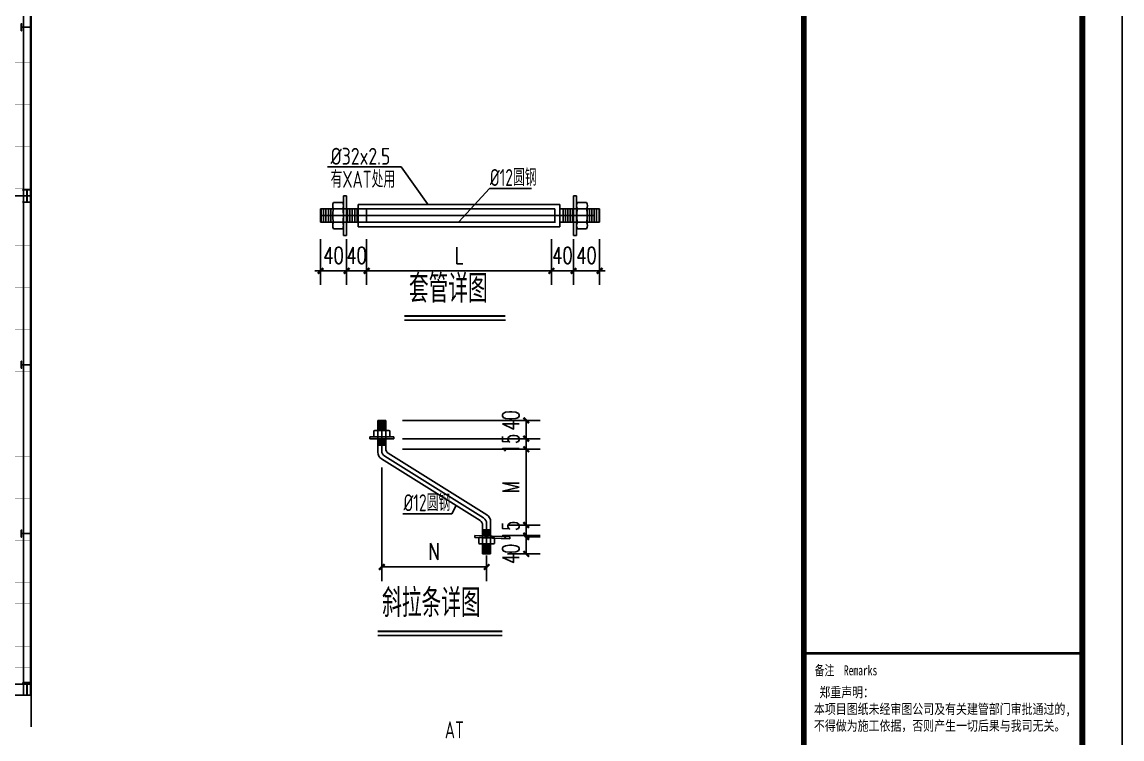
# Model space of a CAD drawing. Extents: x 180850 to 1399066, y 113487 to 334416.
# Drawn here: x 998986 to 1038098, y 169816 to 195303 of the extents above; entities that cross this region are included whole.
import ezdxf
from ezdxf.enums import TextEntityAlignment as Align

# ---------------------------------------------------------------- set-up
doc = ezdxf.new("R2010")
doc.units = 0
doc.header["$LTSCALE"] = 1000
doc.linetypes.add('DOTE', pattern=[2.42, 2, -0.2, 0.02, -0.2])
for name, color, linetype in [('AXIS', 3, 'Continuous'), ('DOTE', 1, 'Continuous'), ('GL', 150, 'Continuous'), ('GZ', 50, 'Continuous'), ('LT', 27, 'Continuous'), ('NUM', 7, 'Continuous'), ('PUB_TITLE', 4, 'Continuous'), ('PZ', 202, 'Continuous'), ('TEXT', 7, 'Continuous'), ('THIN', 7, 'Continuous'), ('XG', 6, 'Continuous'), ('引出线', 3, 'Continuous')]:
    doc.layers.add(name, color=color, linetype=linetype)
doc.styles.add('_gyy_title_ST', font='', dxfattribs={"width": 0.8})
doc.styles.add('_TCH_DIM_T3', font='SIMPLEX', dxfattribs={"width": 0.705882, "bigfont": 'GBCBIG'})
doc.styles.add('TSSD_Label', font='tssdeng.shx', dxfattribs={"width": 0.7, "bigfont": 'hztxt.shx'})
doc.styles.add('TSSD_Norm', font='tssdeng.shx', dxfattribs={"bigfont": 'hztxt.shx'})
doc.styles.get('_gyy_title_ST').set_extended_font_data('SimSun')
doc.dimstyles.new('TCH-200-1', dxfattribs={"dimtxt": 595, "dimasz": 200, "dimexe": 500, "dimexo": 600, "dimgap": 252.5, "dimtad": 1, "dimdec": 0, "dimzin": 0, "dimdsep": 46, "dimtxsty": '_TCH_DIM_T3', "dimblk": 'ARCHTICK', "dimcen": 0.09, "dimclrd": 3, "dimclre": 3, "dimclrt": 7, "dimazin": 2, "dimtfac": 1, "dimtdec": 0, "dimtix": 1, "dimtmove": 2, "dimatfit": 3, "dimfxl": 1, "dimtolj": 1, "dimtzin": 0, "dimarcsym": 0})

# ---------------------------------------------------------------- blocks, each defined once
blk = doc.blocks.new('_ArchTick')
at = {"color": 0, "linetype": 'ByBlock', "const_width": 0.4}
blk.add_lwpolyline([(-0.5, -0.5), (0.5, 0.5)], dxfattribs=at)
blk = doc.blocks.new('*D85')
at = {"layer": 'AXIS', "color": 3, "lineweight": -2, "transparency": 16777216}
for p, q in [((1017812, 187585), (1017812, 185957)), ((1018598, 187585), (1018598, 185957)), ((1017812, 186457), (1017612, 186457)), ((1018598, 186457), (1017812, 186457)), ((1018598, 186457), (1018798, 186457))]:
    blk.add_line(p, q, dxfattribs=at)
at = {"layer": 'Defpoints', "color": 0, "transparency": 16777216}
for p in [(1017812, 188185), (1018598, 188185), (1017812, 186457)]:
    blk.add_point(p, dxfattribs=at)
at = {"layer": 'AXIS', "color": 3, "lineweight": -2, "transparency": 16777216, "xscale": 200, "yscale": 200, "zscale": 200}
blk.add_blockref('_ArchTick', (1017812, 186457), dxfattribs=at)
at = {"layer": 'AXIS', "color": 3, "lineweight": -2, "transparency": 16777216, "xscale": 200, "yscale": 200, "zscale": 200, "rotation": 180}
blk.add_blockref('_ArchTick', (1018598, 186457), dxfattribs=at)
at = {"layer": 'AXIS', "color": 7, "transparency": 16777216, "insert": (1018205, 187007), "char_height": 595, "attachment_point": 5, "style": '_TCH_DIM_T3'}
blk.add_mtext('\\A1;40', dxfattribs=at)
blk = doc.blocks.new('*D86')
at = {"layer": 'AXIS', "color": 3, "lineweight": -2, "transparency": 16777216}
for p, q in [((1018598, 187585), (1018598, 185957)), ((1019523, 187585), (1019523, 185957)), ((1018598, 186457), (1018398, 186457)), ((1019523, 186457), (1018598, 186457)), ((1019523, 186457), (1019723, 186457))]:
    blk.add_line(p, q, dxfattribs=at)
at = {"layer": 'Defpoints', "color": 0, "transparency": 16777216}
for p in [(1018598, 188185), (1019523, 188185), (1018598, 186457)]:
    blk.add_point(p, dxfattribs=at)
at = {"layer": 'AXIS', "color": 3, "lineweight": -2, "transparency": 16777216, "xscale": 200, "yscale": 200, "zscale": 200}
blk.add_blockref('_ArchTick', (1018598, 186457), dxfattribs=at)
at = {"layer": 'AXIS', "color": 3, "lineweight": -2, "transparency": 16777216, "xscale": 200, "yscale": 200, "zscale": 200, "rotation": 180}
blk.add_blockref('_ArchTick', (1019523, 186457), dxfattribs=at)
at = {"layer": 'AXIS', "color": 7, "transparency": 16777216, "insert": (1019060, 187007), "char_height": 595, "attachment_point": 5, "style": '_TCH_DIM_T3'}
blk.add_mtext('\\A1;40', dxfattribs=at)
blk = doc.blocks.new('*D87')
at = {"layer": 'AXIS', "color": 3, "lineweight": -2, "transparency": 16777216}
for p, q in [((1010527, 187585), (1010527, 185957)), ((1011240, 187585), (1011240, 185957)), ((1010527, 186457), (1010327, 186457)), ((1010527, 186457), (1011240, 186457)), ((1011240, 186457), (1011440, 186457))]:
    blk.add_line(p, q, dxfattribs=at)
at = {"layer": 'Defpoints', "color": 0, "transparency": 16777216}
for p in [(1010527, 188185), (1011240, 188185), (1011240, 186457)]:
    blk.add_point(p, dxfattribs=at)
at = {"layer": 'AXIS', "color": 3, "lineweight": -2, "transparency": 16777216, "xscale": 200, "yscale": 200, "zscale": 200}
blk.add_blockref('_ArchTick', (1010527, 186457), dxfattribs=at)
at = {"layer": 'AXIS', "color": 3, "lineweight": -2, "transparency": 16777216, "xscale": 200, "yscale": 200, "zscale": 200, "rotation": 180}
blk.add_blockref('_ArchTick', (1011240, 186457), dxfattribs=at)
at = {"layer": 'AXIS', "color": 7, "transparency": 16777216, "insert": (1010884, 187007), "char_height": 595, "attachment_point": 5, "style": '_TCH_DIM_T3'}
blk.add_mtext('\\A1;40', dxfattribs=at)
blk = doc.blocks.new('*D88')
at = {"layer": 'AXIS', "color": 3, "lineweight": -2, "transparency": 16777216}
for p, q in [((1009602, 187585), (1009602, 185957)), ((1010527, 187585), (1010527, 185957)), ((1009602, 186457), (1009402, 186457)), ((1009602, 186457), (1010527, 186457)), ((1010527, 186457), (1010727, 186457))]:
    blk.add_line(p, q, dxfattribs=at)
at = {"layer": 'Defpoints', "color": 0, "transparency": 16777216}
for p in [(1009602, 188185), (1010527, 188185), (1010527, 186457)]:
    blk.add_point(p, dxfattribs=at)
at = {"layer": 'AXIS', "color": 3, "lineweight": -2, "transparency": 16777216, "xscale": 200, "yscale": 200, "zscale": 200}
blk.add_blockref('_ArchTick', (1009602, 186457), dxfattribs=at)
at = {"layer": 'AXIS', "color": 3, "lineweight": -2, "transparency": 16777216, "xscale": 200, "yscale": 200, "zscale": 200, "rotation": 180}
blk.add_blockref('_ArchTick', (1010527, 186457), dxfattribs=at)
at = {"layer": 'AXIS', "color": 7, "transparency": 16777216, "insert": (1010065, 187007), "char_height": 595, "attachment_point": 5, "style": '_TCH_DIM_T3'}
blk.add_mtext('\\A1;40', dxfattribs=at)
blk = doc.blocks.new('*D89')
at = {"layer": 'AXIS', "color": 3, "lineweight": -2, "transparency": 16777216}
for p, q in [((1011240, 187585), (1011240, 185957)), ((1017812, 187585), (1017812, 185957)), ((1017812, 186457), (1011240, 186457))]:
    blk.add_line(p, q, dxfattribs=at)
at = {"layer": 'Defpoints', "color": 0, "transparency": 16777216}
for p in [(1011240, 188185), (1017812, 188185), (1011240, 186457)]:
    blk.add_point(p, dxfattribs=at)
at = {"layer": 'AXIS', "color": 3, "lineweight": -2, "transparency": 16777216, "xscale": 200, "yscale": 200, "zscale": 200, "rotation": 180}
blk.add_blockref('_ArchTick', (1011240, 186457), dxfattribs=at)
at = {"layer": 'AXIS', "color": 3, "lineweight": -2, "transparency": 16777216, "xscale": 200, "yscale": 200, "zscale": 200}
blk.add_blockref('_ArchTick', (1017812, 186457), dxfattribs=at)
at = {"layer": 'AXIS', "color": 7, "transparency": 16777216, "insert": (1014526, 187007), "char_height": 595, "attachment_point": 5, "style": '_TCH_DIM_T3'}
blk.add_mtext('\\A1;L', dxfattribs=at)
blk = doc.blocks.new('*D100')
at = {"layer": 'AXIS', "color": 3, "lineweight": -2, "transparency": 16777216}
for p, q in [((1016915, 177421), (1016915, 177621)), ((1016248, 177421), (1017415, 177421)), ((1016915, 177421), (1016915, 176997)), ((1016871, 176997), (1017415, 176997)), ((1016915, 176997), (1016915, 176797))]:
    blk.add_line(p, q, dxfattribs=at)
at = {"layer": 'Defpoints', "color": 0, "transparency": 16777216}
for p in [(1015648, 177421), (1016271, 176997), (1016915, 176997)]:
    blk.add_point(p, dxfattribs=at)
at = {"layer": 'AXIS', "color": 3, "lineweight": -2, "transparency": 16777216, "xscale": 200, "yscale": 200, "zscale": 200}
for p, rotation in [((1016915, 177421), 270), ((1016915, 176997), 90)]:
    blk.add_blockref('_ArchTick', p, dxfattribs=dict(at, rotation=rotation))
at = {"layer": 'AXIS', "color": 7, "transparency": 16777216, "insert": (1016365, 177209), "char_height": 595, "attachment_point": 5, "rotation": 90, "style": '_TCH_DIM_T3'}
blk.add_mtext('\\A1;15', dxfattribs=at)
blk = doc.blocks.new('*D101')
at = {"layer": 'AXIS', "color": 3, "lineweight": -2, "transparency": 16777216}
for p, q in [((1016248, 177047), (1017415, 177047)), ((1016915, 177047), (1016915, 176398)), ((1016248, 176398), (1017415, 176398))]:
    blk.add_line(p, q, dxfattribs=at)
at = {"layer": 'Defpoints', "color": 0, "transparency": 16777216}
for p in [(1015648, 177047), (1015648, 176398), (1016915, 176398)]:
    blk.add_point(p, dxfattribs=at)
at = {"layer": 'AXIS', "color": 3, "lineweight": -2, "transparency": 16777216, "xscale": 200, "yscale": 200, "zscale": 200}
for p, rotation in [((1016915, 177047), 90), ((1016915, 176398), 270)]:
    blk.add_blockref('_ArchTick', p, dxfattribs=dict(at, rotation=rotation))
at = {"layer": 'AXIS', "color": 7, "transparency": 16777216, "insert": (1016365, 176398), "char_height": 595, "attachment_point": 5, "rotation": 90, "style": '_TCH_DIM_T3'}
blk.add_mtext('\\A1;40', dxfattribs=at)
blk = doc.blocks.new('*D102')
at = {"layer": 'AXIS', "color": 3, "lineweight": -2, "transparency": 16777216}
for p, q in [((1011778, 179464), (1011778, 175430)), ((1015507, 176336), (1015507, 175430)), ((1011778, 175930), (1015507, 175930))]:
    blk.add_line(p, q, dxfattribs=at)
at = {"layer": 'Defpoints', "color": 0, "transparency": 16777216}
for p in [(1011778, 180064), (1015507, 176936), (1015507, 175930)]:
    blk.add_point(p, dxfattribs=at)
at = {"layer": 'AXIS', "color": 3, "lineweight": -2, "transparency": 16777216, "xscale": 200, "yscale": 200, "zscale": 200, "rotation": 180}
blk.add_blockref('_ArchTick', (1011778, 175930), dxfattribs=at)
at = {"layer": 'AXIS', "color": 3, "lineweight": -2, "transparency": 16777216, "xscale": 200, "yscale": 200, "zscale": 200}
blk.add_blockref('_ArchTick', (1015507, 175930), dxfattribs=at)
at = {"layer": 'AXIS', "color": 7, "transparency": 16777216, "insert": (1013642, 176480), "char_height": 595, "attachment_point": 5, "style": '_TCH_DIM_T3'}
blk.add_mtext('\\A1;N', dxfattribs=at)
blk = doc.blocks.new('*D103')
at = {"layer": 'AXIS', "color": 3, "lineweight": -2, "transparency": 16777216}
for p, q in [((1012519, 180116), (1017415, 180116)), ((1016915, 180116), (1016915, 177421)), ((1016248, 177421), (1017415, 177421))]:
    blk.add_line(p, q, dxfattribs=at)
at = {"layer": 'Defpoints', "color": 0, "transparency": 16777216}
for p in [(1011919, 180116), (1015648, 177421), (1016915, 177421)]:
    blk.add_point(p, dxfattribs=at)
at = {"layer": 'AXIS', "color": 3, "lineweight": -2, "transparency": 16777216, "xscale": 200, "yscale": 200, "zscale": 200}
for p, rotation in [((1016915, 180116), 90), ((1016915, 177421), 270)]:
    blk.add_blockref('_ArchTick', p, dxfattribs=dict(at, rotation=rotation))
at = {"layer": 'AXIS', "color": 7, "transparency": 16777216, "insert": (1016365, 178769), "char_height": 595, "attachment_point": 5, "rotation": 90, "style": '_TCH_DIM_T3'}
blk.add_mtext('\\A1;M', dxfattribs=at)
blk = doc.blocks.new('*D104')
at = {"layer": 'AXIS', "color": 3, "lineweight": -2, "transparency": 16777216}
for p, q in [((1012735, 180490), (1017415, 180490)), ((1016915, 180490), (1016915, 180690)), ((1016915, 180116), (1016915, 180490)), ((1012519, 180116), (1017415, 180116)), ((1016915, 180116), (1016915, 179916))]:
    blk.add_line(p, q, dxfattribs=at)
at = {"layer": 'Defpoints', "color": 0, "transparency": 16777216}
for p in [(1012135, 180490), (1016915, 180490), (1011919, 180116)]:
    blk.add_point(p, dxfattribs=at)
at = {"layer": 'AXIS', "color": 3, "lineweight": -2, "transparency": 16777216, "xscale": 200, "yscale": 200, "zscale": 200}
for p, rotation in [((1016915, 180490), 270), ((1016915, 180116), 90)]:
    blk.add_blockref('_ArchTick', p, dxfattribs=dict(at, rotation=rotation))
at = {"layer": 'AXIS', "color": 7, "transparency": 16777216, "insert": (1016365, 180303), "char_height": 595, "attachment_point": 5, "rotation": 90, "style": '_TCH_DIM_T3'}
blk.add_mtext('\\A1;15', dxfattribs=at)
blk = doc.blocks.new('*D105')
at = {"layer": 'AXIS', "color": 3, "lineweight": -2, "transparency": 16777216}
for p, q in [((1012519, 181140), (1017415, 181140)), ((1016915, 180490), (1016915, 181140)), ((1012519, 180490), (1017415, 180490))]:
    blk.add_line(p, q, dxfattribs=at)
at = {"layer": 'Defpoints', "color": 0, "transparency": 16777216}
for p in [(1011919, 181140), (1016915, 181140), (1011919, 180490)]:
    blk.add_point(p, dxfattribs=at)
at = {"layer": 'AXIS', "color": 3, "lineweight": -2, "transparency": 16777216, "xscale": 200, "yscale": 200, "zscale": 200}
for p, rotation in [((1016915, 181140), 90), ((1016915, 180490), 270)]:
    blk.add_blockref('_ArchTick', p, dxfattribs=dict(at, rotation=rotation))
at = {"layer": 'AXIS', "color": 7, "transparency": 16777216, "insert": (1016365, 181140), "char_height": 595, "attachment_point": 5, "rotation": 90, "style": '_TCH_DIM_T3'}
blk.add_mtext('\\A1;40', dxfattribs=at)
blk = doc.blocks.new('A$C10C50790')
at = {"layer": 'GZ'}
for points in [[(59750, 23625), (59750, 23875), (59760, 23875), (59760, 23757), (59765, 23753), (60085, 23753), (60090, 23757), (60090, 23875), (60100, 23875), (60100, 23625), (60090, 23625), (60090, 23743), (60086, 23747), (59765, 23747), (59760, 23743), (59760, 23625), (59750, 23625)], [(59800, 17975), (60100, 17975), (60100, 17965), (59957, 17965), (59953, 17960), (59953, 17540), (59957, 17535), (60100, 17535), (60100, 17525), (59800, 17525), (59800, 17535), (59943, 17535), (59947, 17540), (59947, 17960), (59943, 17965), (59800, 17965), (59800, 17975)], [(59750, 11625), (59750, 11875), (59760, 11875), (59760, 11757), (59765, 11753), (60085, 11753), (60090, 11757), (60090, 11875), (60100, 11875), (60100, 11625), (60090, 11625), (60090, 11743), (60086, 11747), (59765, 11747), (59760, 11743), (59760, 11625), (59750, 11625)], [(59750, 5625), (59750, 5875), (59760, 5875), (59760, 5757), (59765, 5753), (60085, 5753), (60090, 5757), (60090, 5875), (60100, 5875), (60100, 5625), (60090, 5625), (60090, 5743), (60086, 5747), (59765, 5747), (59760, 5743), (59760, 5625), (59750, 5625)], [(59800, 450), (60100, 450), (60100, 440), (59957, 440), (59953, 435), (59953, 15), (59957, 10), (60100, 10), (60100, 0), (59800, 0), (59800, 10), (59943, 10), (59947, 14), (59947, 435), (59943, 440), (59800, 440), (59800, 450)]]:
    blk.add_lwpolyline(points, close=True, dxfattribs=at)

msp = doc.modelspace()

# ---------------------------------------------------------------- hatches: boundary and pattern name
at = {"layer": 'AXIS', "linetype": 'ByBlock'}
h = msp.add_hatch(dxfattribs=at)
h.set_pattern_fill('ANSI31', color=3, scale=26.84933, angle=45, style=0)
h.set_pattern_definition([(90, (4691765.18, 2921536.78), (-85.2466239, 1e-14), [])])
edge = h.paths.add_edge_path()
edge.add_ellipse((1011088.42, 188420.54), major_axis=(743.62, 743.62), ratio=1, start_angle=122.032716, end_angle=135, ccw=False)
edge.add_line((1010063.61, 188656.52), (1009602.16, 188656.52))
edge.add_line((1009602.16, 188656.52), (1009602.16, 188420.54))
edge.add_line((1009602.16, 188420.54), (1010036.79, 188420.54))
edge = h.paths.add_edge_path()
edge.add_ellipse((1011088.42, 188420.54), major_axis=(743.62, 743.62), ratio=1, start_angle=135, end_angle=147.967284, ccw=False)
edge.add_line((1010036.79, 188420.54), (1009602.16, 188420.54))
edge.add_line((1009602.16, 188420.54), (1009602.16, 188184.56))
edge.add_line((1009602.16, 188184.56), (1010063.61, 188184.56))
h.paths.add_polyline_path([(1010684.81, 188656.52), (1010527.49, 188656.52), (1010527.49, 188420.54), (1010684.81, 188420.54)])
h.paths.add_polyline_path([(1010684.81, 188420.54), (1010527.49, 188420.54), (1010527.49, 188184.56), (1010684.81, 188184.56)])
h.paths.add_polyline_path([(1010945.82, 188656.52), (1010684.81, 188656.52), (1010684.81, 188420.54), (1010945.82, 188420.54)])
h.paths.add_polyline_path([(1010945.82, 188420.54), (1010684.81, 188420.54), (1010684.81, 188184.56), (1010945.82, 188184.56)])
h = msp.add_hatch(dxfattribs=at)
h.set_pattern_fill('ANSI31', color=3, scale=26.84933, angle=45, style=0)
h.set_pattern_definition([(90, (-2662640.11, 2921536.78), (85.2466239, 1e-14), [])])
edge = h.paths.add_edge_path()
edge.add_ellipse((1018036.65, 188420.54), major_axis=(-743.62, 743.62), ratio=1, start_angle=225, end_angle=237.967284)
edge.add_line((1019061.47, 188656.52), (1019522.91, 188656.52))
edge.add_line((1019522.91, 188656.52), (1019522.91, 188420.54))
edge.add_line((1019522.91, 188420.54), (1019088.28, 188420.54))
edge = h.paths.add_edge_path()
edge.add_ellipse((1018036.65, 188420.54), major_axis=(-743.62, 743.62), ratio=1, start_angle=212.032716, end_angle=225)
edge.add_line((1019088.28, 188420.54), (1019522.91, 188420.54))
edge.add_line((1019522.91, 188420.54), (1019522.91, 188184.56))
edge.add_line((1019522.91, 188184.56), (1019061.47, 188184.56))
h.paths.add_polyline_path([(1018440.27, 188656.52), (1018597.59, 188656.52), (1018597.59, 188420.54), (1018440.27, 188420.54)])
h.paths.add_polyline_path([(1018440.27, 188420.54), (1018597.59, 188420.54), (1018597.59, 188184.56), (1018440.27, 188184.56)])
h.paths.add_polyline_path([(1018179.26, 188656.52), (1018440.27, 188656.52), (1018440.27, 188420.54), (1018179.26, 188420.54)])
h.paths.add_polyline_path([(1018179.26, 188420.54), (1018440.27, 188420.54), (1018440.27, 188184.56), (1018179.26, 188184.56)])
h = msp.add_hatch(dxfattribs=at)
h.set_pattern_fill('ANSI31', color=3, scale=5.24401, angle=135, style=0)
h.set_pattern_definition([(360, (-206157.007, 3018315.342), (3e-15, -29.9695162), [])])
edge = h.paths.add_edge_path()
edge.add_line((1011777.71, 181139.69), (1011777.71, 180784.52))
edge.add_ellipse((1011777.71, 180153.54), major_axis=(-446.17, 446.17), ratio=1, start_angle=-45, end_angle=-32.032716)
edge.add_line((1011636.12, 180768.43), (1011636.12, 181139.69))
edge.add_line((1011636.12, 181139.69), (1011777.71, 181139.69))
edge = h.paths.add_edge_path()
edge.add_line((1011919.3, 181139.69), (1011919.3, 180768.43))
edge.add_ellipse((1011777.71, 180153.54), major_axis=(-446.17, 446.17), ratio=1, start_angle=-57.967284, end_angle=-45)
edge.add_line((1011777.71, 180784.52), (1011777.71, 181139.69))
edge.add_line((1011777.71, 181139.69), (1011919.3, 181139.69))
h.paths.add_polyline_path([(1011777.71, 180490.1), (1011777.71, 180262.1), (1011636.12, 180262.1), (1011636.12, 180490.1)])
h.paths.add_polyline_path([(1011919.3, 180490.1), (1011919.3, 180262.1), (1011777.71, 180262.1), (1011777.71, 180490.1)])
h = msp.add_hatch(dxfattribs=at)
h.set_pattern_fill('ANSI31', color=3, scale=5.24401, angle=135, style=0)
h.set_pattern_definition([(180, (2233441.547, -2660777.913), (-3e-15, 29.9695162), [])])
edge = h.paths.add_edge_path()
edge.add_line((1015506.83, 176397.74), (1015506.83, 176752.91))
edge.add_ellipse((1015506.83, 177383.89), major_axis=(-446.17, 446.17), ratio=1, start_angle=135, end_angle=147.967284)
edge.add_line((1015648.42, 176769), (1015648.42, 176397.74))
edge.add_line((1015648.42, 176397.74), (1015506.83, 176397.74))
edge = h.paths.add_edge_path()
edge.add_line((1015365.24, 176397.74), (1015365.24, 176769))
edge.add_ellipse((1015506.83, 177383.89), major_axis=(446.17, 446.17), ratio=1, start_angle=212.032716, end_angle=225)
edge.add_line((1015506.83, 176752.91), (1015506.83, 176397.74))
edge.add_line((1015506.83, 176397.74), (1015365.24, 176397.74))
h.paths.add_polyline_path([(1015506.83, 177047.33), (1015506.83, 177275.33), (1015648.42, 177275.33), (1015648.42, 177047.33)])
h.paths.add_polyline_path([(1015365.24, 177047.33), (1015365.24, 177275.33), (1015506.83, 177275.33), (1015506.83, 177047.33)])
at = {"layer": 'PZ'}
h = msp.add_hatch(color=256, dxfattribs=at)
edge = h.paths.add_edge_path()
edge.add_line((1010063.61, 188656.52), (1010036.79, 188656.52))
edge.add_line((1010036.79, 188656.52), (1010036.79, 188420.54))
edge.add_ellipse((1011088.42, 188420.54), major_axis=(-743.62, 743.62), ratio=1, start_angle=32.032716, end_angle=45, ccw=False)
edge = h.paths.add_edge_path()
edge.add_ellipse((1010309.76, 188774.51), major_axis=(-193.02, 193.02), ratio=1, start_angle=45, end_angle=70.610722, ccw=False)
edge.add_line((1010036.79, 188774.51), (1010036.79, 188656.52))
edge.add_line((1010036.79, 188656.52), (1010063.61, 188656.52))
h = msp.add_hatch(color=256, dxfattribs=at)
edge = h.paths.add_edge_path()
edge.add_line((1010390.55, 188656.52), (1010417.36, 188656.52))
edge.add_line((1010417.36, 188656.52), (1010417.36, 188420.54))
edge.add_ellipse((1009365.73, 188420.54), major_axis=(743.62, 743.62), ratio=1, start_angle=315, end_angle=327.967284)
edge = h.paths.add_edge_path()
edge.add_ellipse((1010144.4, 188774.51), major_axis=(193.02, 193.02), ratio=1, start_angle=289.389278, end_angle=315)
edge.add_line((1010417.36, 188774.51), (1010417.36, 188656.52))
edge.add_line((1010417.36, 188656.52), (1010390.55, 188656.52))
h = msp.add_hatch(color=256, dxfattribs=at)
edge = h.paths.add_edge_path()
edge.add_line((1018734.53, 188656.52), (1018707.71, 188656.52))
edge.add_line((1018707.71, 188656.52), (1018707.71, 188420.54))
edge.add_ellipse((1019759.34, 188420.54), major_axis=(-743.62, 743.62), ratio=1, start_angle=32.032716, end_angle=45, ccw=False)
edge = h.paths.add_edge_path()
edge.add_ellipse((1018980.68, 188774.51), major_axis=(-193.02, 193.02), ratio=1, start_angle=45, end_angle=70.610722, ccw=False)
edge.add_line((1018707.71, 188774.51), (1018707.71, 188656.52))
edge.add_line((1018707.71, 188656.52), (1018734.53, 188656.52))
h = msp.add_hatch(color=256, dxfattribs=at)
edge = h.paths.add_edge_path()
edge.add_line((1019061.47, 188656.52), (1019088.28, 188656.52))
edge.add_line((1019088.28, 188656.52), (1019088.28, 188420.54))
edge.add_ellipse((1018036.65, 188420.54), major_axis=(743.62, 743.62), ratio=1, start_angle=315, end_angle=327.967284)
edge = h.paths.add_edge_path()
edge.add_ellipse((1018815.32, 188774.51), major_axis=(193.02, 193.02), ratio=1, start_angle=289.389278, end_angle=315)
edge.add_line((1019088.28, 188774.51), (1019088.28, 188656.52))
edge.add_line((1019088.28, 188656.52), (1019061.47, 188656.52))
h = msp.add_hatch(color=256, dxfattribs=at)
edge = h.paths.add_edge_path()
edge.add_line((1010063.61, 188184.56), (1010036.79, 188184.56))
edge.add_line((1010036.79, 188184.56), (1010036.79, 188420.54))
edge.add_ellipse((1011088.42, 188420.54), major_axis=(743.62, 743.62), ratio=1, start_angle=135, end_angle=147.967284)
edge = h.paths.add_edge_path()
edge.add_ellipse((1010309.76, 188066.57), major_axis=(193.02, 193.02), ratio=1, start_angle=109.389278, end_angle=135)
edge.add_line((1010036.79, 188066.57), (1010036.79, 188184.56))
edge.add_line((1010036.79, 188184.56), (1010063.61, 188184.56))
h = msp.add_hatch(color=256, dxfattribs=at)
edge = h.paths.add_edge_path()
edge.add_line((1010390.55, 188184.56), (1010417.36, 188184.56))
edge.add_line((1010417.36, 188184.56), (1010417.36, 188420.54))
edge.add_ellipse((1009365.73, 188420.54), major_axis=(-743.62, 743.62), ratio=1, start_angle=212.032716, end_angle=225, ccw=False)
edge = h.paths.add_edge_path()
edge.add_ellipse((1010144.4, 188066.57), major_axis=(-193.02, 193.02), ratio=1, start_angle=225, end_angle=250.610722, ccw=False)
edge.add_line((1010417.36, 188066.57), (1010417.36, 188184.56))
edge.add_line((1010417.36, 188184.56), (1010390.55, 188184.56))
h = msp.add_hatch(color=256, dxfattribs=at)
edge = h.paths.add_edge_path()
edge.add_line((1018734.53, 188184.56), (1018707.71, 188184.56))
edge.add_line((1018707.71, 188184.56), (1018707.71, 188420.54))
edge.add_ellipse((1019759.34, 188420.54), major_axis=(743.62, 743.62), ratio=1, start_angle=135, end_angle=147.967284)
edge = h.paths.add_edge_path()
edge.add_ellipse((1018980.68, 188066.57), major_axis=(193.02, 193.02), ratio=1, start_angle=109.389278, end_angle=135)
edge.add_line((1018707.71, 188066.57), (1018707.71, 188184.56))
edge.add_line((1018707.71, 188184.56), (1018734.53, 188184.56))
h = msp.add_hatch(color=256, dxfattribs=at)
edge = h.paths.add_edge_path()
edge.add_line((1019061.47, 188184.56), (1019088.28, 188184.56))
edge.add_line((1019088.28, 188184.56), (1019088.28, 188420.54))
edge.add_ellipse((1018036.65, 188420.54), major_axis=(-743.62, 743.62), ratio=1, start_angle=212.032716, end_angle=225, ccw=False)
edge = h.paths.add_edge_path()
edge.add_ellipse((1018815.32, 188066.57), major_axis=(-193.02, 193.02), ratio=1, start_angle=225, end_angle=250.610722, ccw=False)
edge.add_line((1019088.28, 188066.57), (1019088.28, 188184.56))
edge.add_line((1019088.28, 188184.56), (1019061.47, 188184.56))
h = msp.add_hatch(color=256, dxfattribs=at)
edge = h.paths.add_edge_path()
edge.add_line((1011636.12, 180768.43), (1011636.12, 180784.52))
edge.add_line((1011636.12, 180784.52), (1011777.71, 180784.52))
edge.add_ellipse((1011777.71, 180153.54), major_axis=(446.17, 446.17), ratio=1, start_angle=45, end_angle=57.967284)
edge = h.paths.add_edge_path()
edge.add_ellipse((1011565.33, 180620.74), major_axis=(-115.81, 115.81), ratio=1, start_angle=-70.610722, end_angle=-45)
edge.add_line((1011565.33, 180784.52), (1011636.12, 180784.52))
edge.add_line((1011636.12, 180784.52), (1011636.12, 180768.43))
h = msp.add_hatch(color=256, dxfattribs=at)
edge = h.paths.add_edge_path()
edge.add_line((1011919.3, 180768.43), (1011919.3, 180784.52))
edge.add_line((1011919.3, 180784.52), (1011777.71, 180784.52))
edge.add_ellipse((1011777.71, 180153.54), major_axis=(-446.17, 446.17), ratio=1, start_angle=302.032716, end_angle=315, ccw=False)
edge = h.paths.add_edge_path()
edge.add_ellipse((1011990.09, 180620.74), major_axis=(115.81, 115.81), ratio=1, start_angle=405, end_angle=430.610722, ccw=False)
edge.add_line((1011990.09, 180784.52), (1011919.3, 180784.52))
edge.add_line((1011919.3, 180784.52), (1011919.3, 180768.43))
h = msp.add_hatch(color=256, dxfattribs=at)
edge = h.paths.add_edge_path()
edge.add_line((1011636.12, 180572.27), (1011636.12, 180556.17))
edge.add_line((1011636.12, 180556.17), (1011777.71, 180556.17))
edge.add_ellipse((1011777.71, 181187.15), major_axis=(446.17, 446.17), ratio=1, start_angle=212.032716, end_angle=225, ccw=False)
edge = h.paths.add_edge_path()
edge.add_ellipse((1011565.33, 180719.95), major_axis=(-115.81, 115.81), ratio=1, start_angle=135, end_angle=160.610722, ccw=False)
edge.add_line((1011565.33, 180556.17), (1011636.12, 180556.17))
edge.add_line((1011636.12, 180556.17), (1011636.12, 180572.27))
h = msp.add_hatch(color=256, dxfattribs=at)
edge = h.paths.add_edge_path()
edge.add_line((1011919.3, 180572.27), (1011919.3, 180556.17))
edge.add_line((1011919.3, 180556.17), (1011777.71, 180556.17))
edge.add_ellipse((1011777.71, 181187.15), major_axis=(-446.17, 446.17), ratio=1, start_angle=135, end_angle=147.967284)
edge = h.paths.add_edge_path()
edge.add_ellipse((1011990.09, 180719.95), major_axis=(115.81, 115.81), ratio=1, start_angle=199.389278, end_angle=225)
edge.add_line((1011990.09, 180556.17), (1011919.3, 180556.17))
edge.add_line((1011919.3, 180556.17), (1011919.3, 180572.27))
h = msp.add_hatch(color=256, dxfattribs=at)
edge = h.paths.add_edge_path()
edge.add_line((1015365.24, 176965.16), (1015365.24, 176981.25))
edge.add_line((1015365.24, 176981.25), (1015506.83, 176981.25))
edge.add_ellipse((1015506.83, 176350.27), major_axis=(446.17, 446.17), ratio=1, start_angle=45, end_angle=57.967284)
edge = h.paths.add_edge_path()
edge.add_ellipse((1015294.45, 176817.47), major_axis=(-115.81, 115.81), ratio=1, start_angle=-70.610722, end_angle=-45)
edge.add_line((1015294.45, 176981.25), (1015365.24, 176981.25))
edge.add_line((1015365.24, 176981.25), (1015365.24, 176965.16))
h = msp.add_hatch(color=256, dxfattribs=at)
edge = h.paths.add_edge_path()
edge.add_line((1015648.42, 176965.16), (1015648.42, 176981.25))
edge.add_line((1015648.42, 176981.25), (1015506.83, 176981.25))
edge.add_ellipse((1015506.83, 176350.27), major_axis=(-446.17, 446.17), ratio=1, start_angle=302.032716, end_angle=315, ccw=False)
edge = h.paths.add_edge_path()
edge.add_ellipse((1015719.21, 176817.47), major_axis=(115.81, 115.81), ratio=1, start_angle=405, end_angle=430.610722, ccw=False)
edge.add_line((1015719.21, 176981.25), (1015648.42, 176981.25))
edge.add_line((1015648.42, 176981.25), (1015648.42, 176965.16))
h = msp.add_hatch(color=256, dxfattribs=at)
edge = h.paths.add_edge_path()
edge.add_line((1015365.24, 176769), (1015365.24, 176752.91))
edge.add_line((1015365.24, 176752.91), (1015506.83, 176752.91))
edge.add_ellipse((1015506.83, 177383.89), major_axis=(446.17, 446.17), ratio=1, start_angle=212.032716, end_angle=225, ccw=False)
edge = h.paths.add_edge_path()
edge.add_ellipse((1015294.45, 176916.69), major_axis=(-115.81, 115.81), ratio=1, start_angle=135, end_angle=160.610722, ccw=False)
edge.add_line((1015294.45, 176752.91), (1015365.24, 176752.91))
edge.add_line((1015365.24, 176752.91), (1015365.24, 176769))
h = msp.add_hatch(color=256, dxfattribs=at)
edge = h.paths.add_edge_path()
edge.add_line((1015648.42, 176769), (1015648.42, 176752.91))
edge.add_line((1015648.42, 176752.91), (1015506.83, 176752.91))
edge.add_ellipse((1015506.83, 177383.89), major_axis=(-446.17, 446.17), ratio=1, start_angle=135, end_angle=147.967284)
edge = h.paths.add_edge_path()
edge.add_ellipse((1015719.21, 176916.69), major_axis=(115.81, 115.81), ratio=1, start_angle=199.389278, end_angle=225)
edge.add_line((1015719.21, 176752.91), (1015648.42, 176752.91))
edge.add_line((1015648.42, 176752.91), (1015648.42, 176769))

# ---------------------------------------------------------------- linework, layer by layer
at = {"layer": 'AXIS'}
for p, q in [((1009844.82, 190150.76), (1012463.49, 190150.76)), ((1012463.49, 190150.76), (1013405.44, 188836.4)), ((1015607.55, 189388), (1014524.03, 188194.62)), ((1017099.52, 189388), (1015607.55, 189388))]:
    msp.add_line(p, q, dxfattribs=at)
at = {"layer": 'AXIS', "color": 3, "linetype": 'ByBlock'}
for p, q in [((1009602.16, 188656.52), (1009602.16, 188184.56)), ((1009602.16, 188656.52), (1010938.29, 188656.52)), ((1010962.97, 188656.52), (1017936.11, 188656.52)), ((1011239.94, 188184.56), (1011239.94, 188656.52)), ((1017936.11, 188184.56), (1017936.11, 188656.52)), ((1019522.91, 188656.52), (1018113.18, 188656.52)), ((1019522.91, 188656.52), (1019522.91, 188184.56)), ((1009602.16, 188184.56), (1010938.29, 188184.56)), ((1010962.97, 188184.56), (1017961.38, 188184.56)), ((1019522.91, 188184.56), (1018113.18, 188184.56)), ((1011636.12, 181139.69), (1011636.12, 180011.61)), ((1011636.12, 181139.69), (1011919.3, 181139.69)), ((1011919.3, 180116.29), (1011919.3, 181139.69)), ((1012008.09, 179974.7), (1015515.23, 177784.55)), ((1011769.31, 179771.42), (1015276.45, 177581.27)), ((1015365.24, 177421.14), (1015365.24, 176397.74)), ((1015648.42, 177544.36), (1015648.42, 176397.74)), ((1015648.42, 176397.74), (1015365.24, 176397.74))]:
    msp.add_line(p, q, dxfattribs=at)
at = {"layer": 'AXIS', "color": 4, "linetype": 'ByBlock', "ltscale": 0.1}
msp.add_lwpolyline([(939212.22, 171368.45), (999312.22, 171368.45), (999312.22, 171768.45), (939212.22, 171768.45)], close=True, dxfattribs=at)
at = {"layer": 'AXIS', "color": 3, "linetype": 'ByBlock', "extrusion": (0, 0, -1)}
for centre, major_axis, start_param, end_param in [((1011919.3, 180011.61), (-200.24, 200.24), 4.48521811, 5.49778714), ((1012108.08, 180134.82), (-133.49, 133.49), 4.48521811, 5.49778714), ((1015176.45, 177421.14), (-133.49, 133.49), 1.34362546, 2.35619449), ((1015365.24, 177544.36), (-200.24, 200.24), 1.34362546, 2.35619449)]:
    msp.add_ellipse(centre, major_axis=major_axis, ratio=1, start_param=start_param, end_param=end_param, dxfattribs=at)
at = {"layer": 'DOTE'}
for p, q in [((999312.22, 170243.45), (999312.22, 207993.45)), ((1009602.16, 188420.54), (1019345.84, 188420.54)), ((1011777.71, 180063.95), (1011777.71, 181139.69)), ((1011888.7, 179863.79), (1015395.84, 177673.64)), ((1015506.83, 177473.48), (1015506.83, 176397.74))]:
    msp.add_line(p, q, dxfattribs=at)
at = {"layer": 'DOTE', "linetype": 'DOTE'}
msp.add_line((939212.22, 189118.45), (999337.22, 189118.45), dxfattribs=at)
at = {"layer": 'DOTE', "extrusion": (0, 0, -1)}
for centre, start_param, end_param in [((1012013.69, 180063.95), 4.48521811, 5.49778714), ((1015270.85, 177473.48), 1.34362546, 2.35619449)]:
    msp.add_ellipse(centre, major_axis=(-166.86, 166.86), ratio=1, start_param=start_param, end_param=end_param, dxfattribs=at)
at = {"layer": 'GL'}
msp.add_lwpolyline([(999037.22, 171368.45), (999037.22, 206868.45), (999287.22, 206868.45), (999287.22, 171368.45)], close=True, dxfattribs=at)
at = {"layer": 'LT', "linetype": 'ByBlock', "const_width": 10}
for points in [[(939212.22, 193868.38), (999337.22, 193868.41)], [(939212.22, 192368.38), (999337.22, 192368.41)], [(939212.22, 190868.38), (999337.22, 190868.41)], [(939212.22, 189368.38), (999337.22, 189368.41)], [(939212.22, 188868.52), (999337.22, 188868.48)], [(939212.22, 188868.52), (999337.22, 188868.48)], [(939212.22, 187368.52), (999337.22, 187368.48)], [(939212.22, 185868.52), (999337.22, 185868.48)], [(939212.22, 184368.52), (999337.22, 184368.48)], [(939212.22, 182868.52), (999337.22, 182868.48)], [(939212.22, 181368.52), (999337.22, 181368.48)], [(939212.22, 179868.52), (999337.22, 179868.48)], [(939212.22, 178368.52), (999337.22, 178368.48)], [(939212.22, 176868.52), (999337.22, 176868.48)], [(939212.22, 175368.52), (999337.22, 175368.48)], [(939212.22, 174618.52), (999337.22, 174618.48)], [(939212.22, 173868.52), (999337.22, 173868.48)], [(939212.22, 173118.52), (999337.22, 173118.48)], [(939212.22, 172368.52), (999337.22, 172368.48)]]:
    msp.add_lwpolyline(points, dxfattribs=at)
at = {"layer": 'NUM', "const_width": 75}
for points in [[(1012581.41, 184848.89), (1016176.22, 184848.89)], [(1011634.14, 173641.72), (1016062.33, 173641.72)]]:
    msp.add_lwpolyline(points, dxfattribs=at)
at = {"layer": 'NUM'}
for points in [[(1012581.41, 184698.89), (1016176.22, 184698.89)], [(1011634.14, 173491.72), (1016062.33, 173491.72)]]:
    msp.add_lwpolyline(points, dxfattribs=at)
at = {"layer": 'PUB_TITLE'}
msp.add_line((1036788.96, 172859.83), (1026811.48, 172859.83), dxfattribs=at)
msp.add_lwpolyline([(919169.3, 220381.89), (1038098.48, 220381.89), (1038098.48, 136381.97), (919169.3, 136381.97)], close=True, dxfattribs=at)
at = {"layer": 'PUB_TITLE', "const_width": 212.12}
for points in [[(922704.65, 137796.11), (922704.65, 218967.75), (1036684.34, 218967.75), (1036684.34, 137796.11)], [(1026785.36, 218967.75), (1036684.34, 218967.75), (1036684.34, 137796.11), (1026785.36, 137796.11)]]:
    msp.add_lwpolyline(points, close=True, dxfattribs=at)
at = {"layer": 'PUB_TITLE', "const_width": 99.77}
msp.add_lwpolyline([(1026811.48, 172859.83), (1036788.96, 172859.83)], dxfattribs=at)
at = {"layer": 'PZ'}
for p, q in [((1010527.49, 189128.48), (1010417.36, 189128.48)), ((1010417.36, 187712.59), (1010417.36, 189128.48)), ((1010527.49, 187712.59), (1010527.49, 189128.48)), ((1018597.59, 189128.48), (1018707.71, 189128.48)), ((1018597.59, 187712.59), (1018597.59, 189128.48)), ((1018707.71, 187712.59), (1018707.71, 189128.48)), ((1010390.55, 188892.5), (1010063.61, 188892.5)), ((1018734.53, 188892.5), (1019061.47, 188892.5)), ((1010390.55, 187948.58), (1010063.61, 187948.58)), ((1018734.53, 187948.58), (1019061.47, 187948.58)), ((1010527.49, 187712.59), (1010417.36, 187712.59)), ((1018597.59, 187712.59), (1018707.71, 187712.59)), ((1011494.54, 180572.27), (1011494.54, 180768.43)), ((1012060.89, 180572.27), (1012060.89, 180768.43)), ((1011352.95, 180490.1), (1011352.95, 180556.17)), ((1012202.48, 180556.17), (1011352.95, 180556.17)), ((1012202.48, 180490.1), (1011352.95, 180490.1)), ((1012202.48, 180490.1), (1012202.48, 180556.17)), ((1015082.06, 177047.33), (1015082.06, 176981.25)), ((1015082.06, 177047.33), (1016334.62, 176996.99)), ((1015082.06, 176981.25), (1016334.62, 176930.91)), ((1015223.65, 176965.16), (1015223.65, 176769)), ((1015790, 176965.16), (1015790, 176769)), ((1016334.62, 176996.99), (1016334.62, 176930.91))]:
    msp.add_line(p, q, dxfattribs=at)
at = {"layer": 'PZ', "extrusion": (0, 0, -1)}
for centre, major_axis, start_param, end_param in [((1010309.76, 188774.51), (-193.02, 193.02), 5.05079572, 5.94477857), ((1011088.42, 188420.54), (-0.01, 1051.63), 4.48607801, 4.93872162), ((1010144.4, 188774.51), (193.02, 193.02), 0.33840673, 1.23238959), ((1009365.73, 188420.54), (-0.01, 1051.63), 1.34448536, 1.79712897), ((1010309.76, 188066.57), (193.02, 193.02), 3.47999939, 4.37398224), ((1010144.4, 188066.57), (193.02, 193.02), 0.33840674, 1.23238959), ((1011565.33, 180620.74), (-115.81, 115.81), 0.33840674, 1.23238959), ((1011777.71, 180153.54), (446.17, 446.17), 5.27146534, 5.72410895), ((1011990.09, 180620.74), (-115.81, 115.81), 0.33840674, 1.23238959), ((1011565.33, 180719.95), (-115.81, 115.81), 3.47999939, 4.37398225), ((1011777.71, 181187.15), (446.17, 446.17), 2.12987268, 2.5825163), ((1011990.09, 180719.95), (-115.81, 115.81), 3.47999939, 4.37398224), ((1015294.45, 176817.47), (-115.81, 115.81), 0.33840674, 1.23238959), ((1015506.83, 176350.27), (446.17, 446.17), 5.27146534, 5.72410895), ((1015719.21, 176817.47), (-115.81, 115.81), 0.33840674, 1.2323896), ((1015294.45, 176916.69), (-115.81, 115.81), 3.47999939, 4.37398224), ((1015506.83, 177383.89), (446.17, 446.17), 2.12987268, 2.5825163), ((1015719.21, 176916.69), (-115.81, 115.81), 3.47999939, 4.37398224)]:
    msp.add_ellipse(centre, major_axis=major_axis, ratio=1, start_param=start_param, end_param=end_param, dxfattribs=at)
at = {"layer": 'PZ'}
for centre, major_axis, start_param, end_param in [((1018980.68, 188774.51), (-193.02, 193.02), 0.33840673, 1.23238959), ((1019759.34, 188420.54), (0.01, 1051.63), 1.34448536, 1.79712897), ((1018815.32, 188774.51), (193.02, 193.02), 5.05079572, 5.94477857), ((1018036.65, 188420.54), (0.01, 1051.63), 4.48607801, 4.93872162), ((1018980.68, 188066.57), (-193.02, 193.02), 0.33840674, 1.23238959), ((1018815.32, 188066.57), (-193.02, 193.02), 3.47999939, 4.37398224)]:
    msp.add_ellipse(centre, major_axis=major_axis, ratio=1, start_param=start_param, end_param=end_param, dxfattribs=at)
at = {"layer": 'XG'}
for p, q in [((1010938.29, 188027.24), (1010938.29, 188813.84)), ((1010938.29, 188813.84), (1018113.18, 188813.84)), ((1018113.18, 188027.24), (1018113.18, 188813.84)), ((1010938.29, 188027.24), (1018113.18, 188027.24))]:
    msp.add_line(p, q, dxfattribs=at)
at = {"layer": '引出线'}
for p, q in [((1014265.93, 177824.53), (1014425.67, 178120.19)), ((1012531.68, 177824.53), (1014265.93, 177824.53))]:
    msp.add_line(p, q, dxfattribs=at)

# ---------------------------------------------------------------- block references
msp.add_blockref('A$C10C50790', (939212.22, 171368.45))

# ---------------------------------------------------------------- texts
at = {"layer": 'PUB_TITLE', "style": '_gyy_title_ST', "width": 0.7}
msp.add_text('备注  Remarks', height=356.3382, dxfattribs=at).set_placement((1027172.15, 172078.36))
at = {"layer": 'PUB_TITLE', "insert": (1027142.36, 171654.81), "char_height": 356.3382, "width": 11402.833, "attachment_point": 1, "style": '_gyy_title_ST'}
msp.add_mtext(' 郑重声明：\\P本项目图纸未经审图公司及有关建管部门审批通过的,\\P不得做为施工依据，否则产生一切后果与我司无关。', dxfattribs=at)
at = {"layer": 'TEXT', "style": 'TSSD_Label', "width": 0.7}
for s, p in [('%%C12圆钢', (1015622.96, 189475.4)), ('有XAT处用', (1009959.31, 189411.77)), ('%%C12圆钢', (1012552.93, 177914.45)), ('AT', (1014022.15, 169842.22))]:
    msp.add_text(s, height=600, dxfattribs=at).set_placement(p)
for s, p in [('套管详图', (1012745.11, 185025.82)), ('斜拉条详图', (1011791.23, 173851.72))]:
    msp.add_text(s, height=1000, dxfattribs=at).set_placement(p, align=Align.BOTTOM_LEFT)
at = {"layer": 'THIN', "style": 'TSSD_Norm', "width": 0.8}
msp.add_text('%%C32x2.5', height=600, dxfattribs=at).set_placement((1009959.31, 190229.82))

# ---------------------------------------------------------------- dimensions: what is measured, and where the dimension line sits
at = {"layer": 'AXIS'}
for base, p1, p2, text, picture, middle in [((1010527.49, 186456.95), (1009602.16, 188184.56), (1010527.49, 188184.56), '40', '*D88', (1010064.83, 187006.95)), ((1011239.94, 186456.95), (1010527.49, 188184.56), (1011239.94, 188184.56), '40', '*D87', (1010883.71, 187006.95)), ((1011239.94, 186456.95), (1017811.54, 188184.56), (1011239.94, 188184.56), 'L', '*D89', (1014525.74, 187006.95)), ((1015506.83, 175929.86), (1011777.71, 180063.95), (1015506.83, 176935.61), 'N', '*D102', (1013642.27, 176479.86))]:
    dim = msp.add_linear_dim(base=base, p1=p1, p2=p2, text=text, dimstyle='TCH-200-1', dxfattribs=at)
    dim.commit()
    dim.dimension.update_dxf_attribs({"geometry": picture, "text_midpoint": middle})
for base, p1, p2, angle, text, picture, middle in [((1017811.54, 186456.95), (1018597.59, 188184.56), (1017811.54, 188184.56), 180, '40', '*D85', (1018204.56, 187006.95)), ((1018597.59, 186456.95), (1019522.91, 188184.56), (1018597.59, 188184.56), 180, '40', '*D86', (1019060.25, 187006.95)), ((1016915.28, 180490.1), (1011919.3, 180116.29), (1012135.35, 180490.1), 90, '15', '*D104', (1016365.28, 180303.19)), ((1016915.28, 177421.14), (1011919.3, 180116.29), (1015648.42, 177421.14), 90, 'M', '*D103', (1016365.28, 178768.71)), ((1016915.28, 176996.99), (1015648.42, 177421.14), (1016270.99, 176996.99), 90, '15', '*D100', (1016365.28, 177209.07))]:
    dim = msp.add_linear_dim(base=base, p1=p1, p2=p2, angle=angle, text=text, dimstyle='TCH-200-1', dxfattribs=at)
    dim.commit()
    dim.dimension.update_dxf_attribs({"geometry": picture, "text_midpoint": middle})
for base, p1, p2, picture, middle in [((1016915.28, 181139.69), (1011919.3, 180490.1), (1011919.3, 181139.69), '*D105', (1016365.28, 181139.69)), ((1016915.28, 176397.74), (1015648.42, 177047.33), (1015648.42, 176397.74), '*D101', (1016365.28, 176397.74))]:
    dim = msp.add_linear_dim(base=base, p1=p1, p2=p2, angle=90, text='40', dimstyle='TCH-200-1', dxfattribs=at)
    dim.commit()
    dim.dimension.update_dxf_attribs({"geometry": picture, "text_midpoint": middle, "dimtype": 160})

doc.saveas('drawing.dxf')
